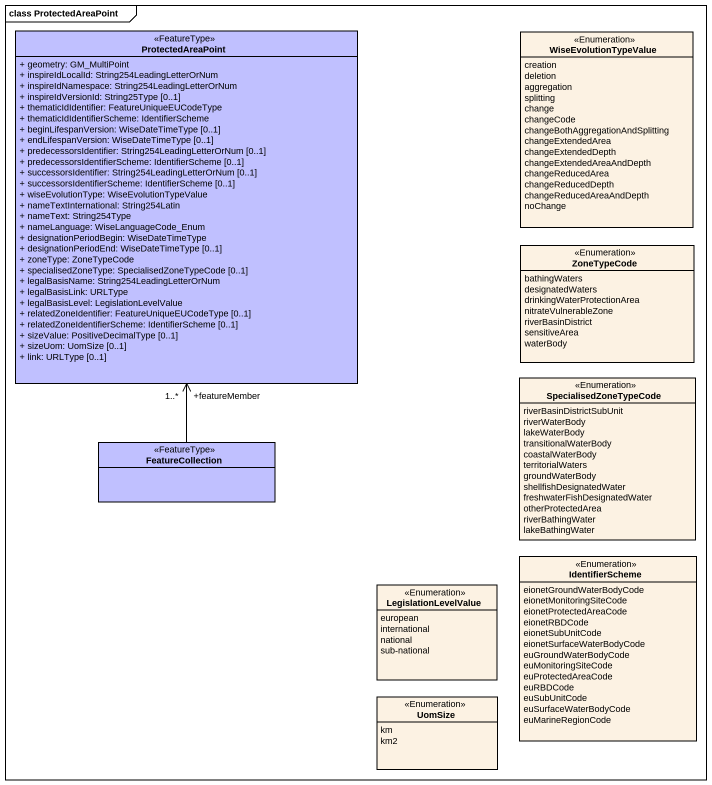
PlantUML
@startuml
mainframe class ProtectedAreaPoint
hide circle
hide empty members
skinparam classAttributeIconSize 0
class ProtectedAreaPoint <<FeatureType>> #C0C0FF {
  + geometry: GM_MultiPoint
  + inspireIdLocalId: String254LeadingLetterOrNum
  + inspireIdNamespace: String254LeadingLetterOrNum
  + inspireIdVersionId: String25Type [0..1]
  + thematicIdIdentifier: FeatureUniqueEUCodeType
  + thematicIdIdentifierScheme: IdentifierScheme
  + beginLifespanVersion: WiseDateTimeType [0..1]
  + endLifespanVersion: WiseDateTimeType [0..1]
  + predecessorsIdentifier: String254LeadingLetterOrNum [0..1]
  + predecessorsIdentifierScheme: IdentifierScheme [0..1]
  + successorsIdentifier: String254LeadingLetterOrNum [0..1]
  + successorsIdentifierScheme: IdentifierScheme [0..1]
  + wiseEvolutionType: WiseEvolutionTypeValue
  + nameTextInternational: String254Latin
  + nameText: String254Type
  + nameLanguage: WiseLanguageCode_Enum
  + designationPeriodBegin: WiseDateTimeType
  + designationPeriodEnd: WiseDateTimeType [0..1]
  + zoneType: ZoneTypeCode
  + specialisedZoneType: SpecialisedZoneTypeCode [0..1]
  + legalBasisName: String254LeadingLetterOrNum
  + legalBasisLink: URLType
  + legalBasisLevel: LegislationLevelValue
  + relatedZoneIdentifier: FeatureUniqueEUCodeType [0..1]
  + relatedZoneIdentifierScheme: IdentifierScheme [0..1]
  + sizeValue: PositiveDecimalType [0..1]
  + sizeUom: UomSize [0..1]
  + link: URLType [0..1]
}
enum WiseEvolutionTypeValue <<Enumeration>> #FCF2E3 {
  creation
  deletion
  aggregation
  splitting
  change
  changeCode
  changeBothAggregationAndSplitting
  changeExtendedArea
  changeExtendedDepth
  changeExtendedAreaAndDepth
  changeReducedArea
  changeReducedDepth
  changeReducedAreaAndDepth
  noChange
}
enum ZoneTypeCode <<Enumeration>> #FCF2E3 {
  bathingWaters
  designatedWaters
  drinkingWaterProtectionArea
  nitrateVulnerableZone
  riverBasinDistrict
  sensitiveArea
  waterBody
}
enum SpecialisedZoneTypeCode <<Enumeration>> #FCF2E3 {
  riverBasinDistrictSubUnit
  riverWaterBody
  lakeWaterBody
  transitionalWaterBody
  coastalWaterBody
  territorialWaters
  groundWaterBody
  shellfishDesignatedWater
  freshwaterFishDesignatedWater
  otherProtectedArea
  riverBathingWater
  lakeBathingWater
}
class FeatureCollection <<FeatureType>> #C0C0FF
enum LegislationLevelValue <<Enumeration>> #FCF2E3 {
  european
  international
  national
  sub-national
}
enum IdentifierScheme <<Enumeration>> #FCF2E3 {
  eionetGroundWaterBodyCode
  eionetMonitoringSiteCode
  eionetProtectedAreaCode
  eionetRBDCode
  eionetSubUnitCode
  eionetSurfaceWaterBodyCode
  euGroundWaterBodyCode
  euMonitoringSiteCode
  euProtectedAreaCode
  euRBDCode
  euSubUnitCode
  euSurfaceWaterBodyCode
  euMarineRegionCode
}
enum UomSize <<Enumeration>> #FCF2E3 {
  km
  km2
}
FeatureCollection -up-> "+featureMember\n1..*" ProtectedAreaPoint
@enduml
